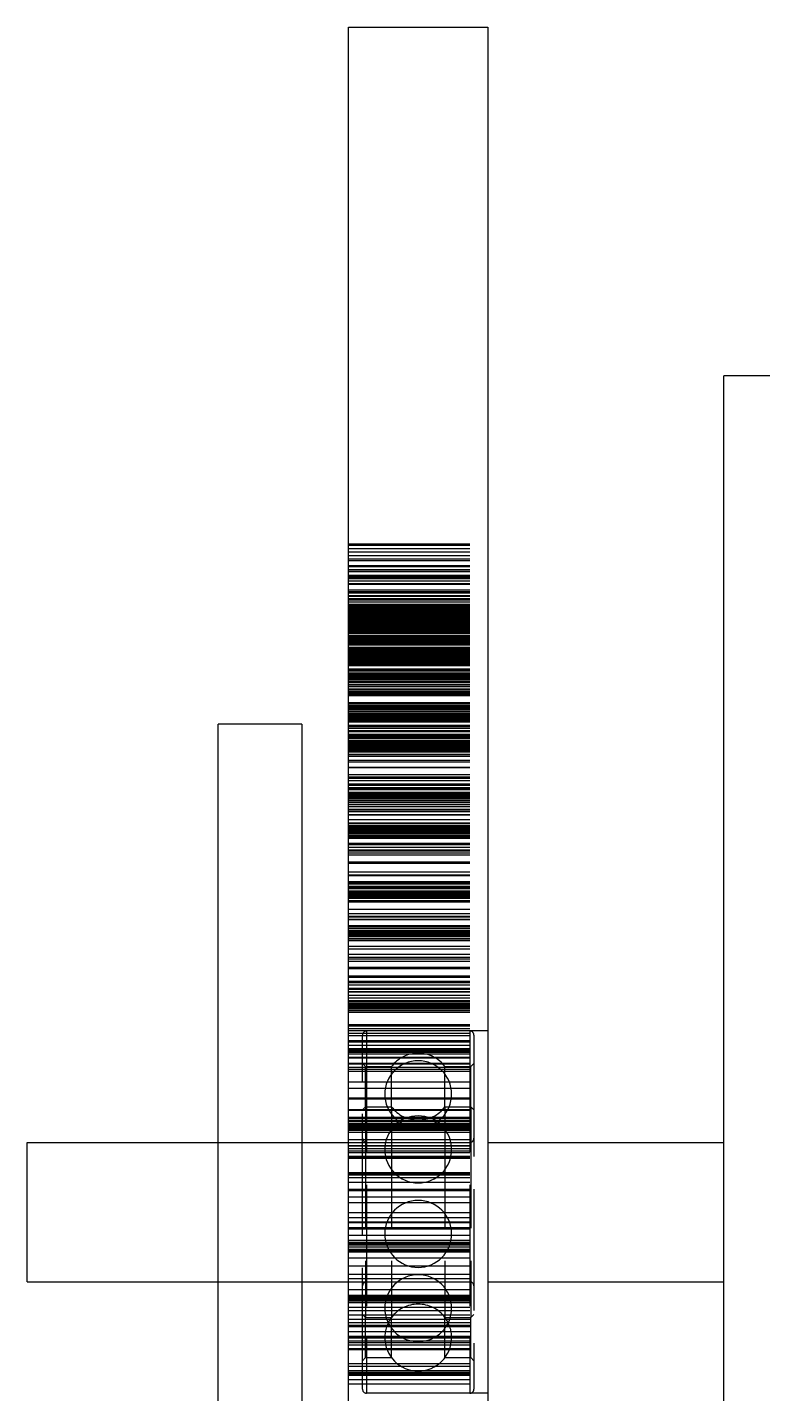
# Model space of a CAD drawing. Extents: x -3282 to 4846, y -1718 to 1845.
# Drawn here: x 4654.6 to 4707.3, y -715.9 to -617.9 of the extents above; entities that cross this region are included whole.
import ezdxf

# ---------------------------------------------------------------- set-up
doc = ezdxf.new("R2010")
doc.units = 0
doc.linetypes.add('DASHED', pattern=[11.05, 8.7, -2.35])
doc.linetypes.add('DOT', pattern=[2.2, 1.1, -1.1])
doc.layers.get('0').update_dxf_attribs({"linetype": 'CONTINUOUS'})
doc.layers.add('INVISIBLE', color=6, linetype='DOT')

msp = doc.modelspace()

# ---------------------------------------------------------------- linework, layer by layer
at = {"color": 1}
for p, q in [((4677.607727, -617.895823), (4687.607727, -617.895823)), ((4677.607727, -792.895823), (4677.607727, -617.895823)), ((4687.607727, -617.895823), (4687.607727, -967.895823)), ((4710.550059, -642.895823), (4704.550059, -642.895823)), ((4704.550059, -942.895823), (4704.550059, -642.895823)), ((4674.249041, -667.895823), (4668.249041, -667.895823)), ((4668.249041, -917.895823), (4668.249041, -667.895823)), ((4674.249041, -667.895823), (4674.249041, -901.148999)), ((4654.550059, -697.895823), (4668.249041, -697.895823)), ((4654.550059, -702.895823), (4654.550059, -697.895823)), ((4674.249041, -697.895823), (4677.607727, -697.895823)), ((4687.607727, -697.895823), (4704.550059, -697.895823)), ((4654.550059, -707.895823), (4654.550059, -702.895823)), ((4654.550059, -707.895823), (4668.249041, -707.895823)), ((4674.249041, -707.895823), (4677.607727, -707.895823)), ((4687.607727, -707.895823), (4704.550059, -707.895823))]:
    msp.add_line(p, q, dxfattribs=at)
at = {"layer": 'INVISIBLE', "linetype": 'DASHED'}
for p, q in [((4677.607727, -654.942909), (4687.607727, -654.942909)), ((4677.607727, -655.027028), (4687.607727, -655.027028)), ((4677.607727, -655.052907), (4687.607727, -655.052907)), ((4677.607727, -655.283905), (4687.607727, -655.283905)), ((4677.607727, -655.530883), (4687.607727, -655.530883)), ((4677.607727, -655.78283), (4687.607727, -655.78283)), ((4677.607727, -656.027763), (4687.607727, -656.027763)), ((4677.607727, -656.143002), (4687.607727, -656.143002)), ((4677.607727, -656.150196), (4687.607727, -656.150196)), ((4677.607727, -656.495485), (4687.607727, -656.495485)), ((4677.607727, -656.579332), (4687.607727, -656.579332)), ((4677.607727, -656.788085), (4687.607727, -656.788085)), ((4677.607727, -656.912875), (4687.607727, -656.912875)), ((4677.607727, -656.924487), (4687.607727, -656.924487)), ((4677.607727, -657.206632), (4687.607727, -657.206632)), ((4677.607727, -657.287414), (4687.607727, -657.287414)), ((4677.607727, -657.353121), (4687.607727, -657.353121)), ((4677.607727, -657.436162), (4687.607727, -657.436162)), ((4677.607727, -657.595771), (4687.607727, -657.595771)), ((4677.607727, -657.79502), (4687.607727, -657.79502)), ((4677.607727, -657.799307), (4687.607727, -657.799307)), ((4677.607727, -657.802221), (4687.607727, -657.802221)), ((4677.607727, -657.847914), (4687.607727, -657.847914)), ((4677.607727, -658.244885), (4687.607727, -658.244885)), ((4677.607727, -658.36841), (4687.607727, -658.36841)), ((4677.607727, -658.391081), (4687.607727, -658.391081)), ((4677.607727, -658.471711), (4687.607727, -658.471711)), ((4677.607727, -658.649394), (4687.607727, -658.649394)), ((4677.607727, -658.70839), (4687.607727, -658.70839)), ((4677.607727, -658.868692), (4687.607727, -658.868692)), ((4677.607727, -658.894457), (4687.607727, -658.894457)), ((4677.607727, -658.91058), (4687.607727, -658.91058)), ((4677.607727, -658.948931), (4687.607727, -658.948931)), ((4677.607727, -658.969376), (4687.607727, -658.969376)), ((4677.607727, -659.107844), (4687.607727, -659.107844)), ((4677.607727, -659.291499), (4687.607727, -659.291499)), ((4677.607727, -659.382976), (4687.607727, -659.382976)), ((4677.607727, -659.414504), (4687.607727, -659.414504)), ((4677.607727, -659.481109), (4687.607727, -659.481109)), ((4677.607727, -659.49299), (4687.607727, -659.49299)), ((4677.607727, -659.564919), (4687.607727, -659.564919)), ((4677.607727, -659.581092), (4687.607727, -659.581092)), ((4677.607727, -659.66459), (4687.607727, -659.66459)), ((4677.607727, -659.668907), (4687.607727, -659.668907)), ((4677.607727, -659.709614), (4687.607727, -659.709614)), ((4677.607727, -659.781306), (4687.607727, -659.781306)), ((4677.607727, -659.790339), (4687.607727, -659.790339)), ((4677.607727, -659.816653), (4687.607727, -659.816653)), ((4677.607727, -659.835324), (4687.607727, -659.835324)), ((4677.607727, -659.909949), (4687.607727, -659.909949)), ((4677.607727, -659.983896), (4687.607727, -659.983896)), ((4677.607727, -660.011353), (4687.607727, -660.011353)), ((4677.607727, -660.065292), (4687.607727, -660.065292)), ((4677.607727, -660.078728), (4687.607727, -660.078728)), ((4677.607727, -660.083779), (4687.607727, -660.083779)), ((4677.607727, -660.139765), (4687.607727, -660.139765)), ((4677.607727, -660.165469), (4687.607727, -660.165469)), ((4677.607727, -660.222127), (4687.607727, -660.222127)), ((4677.607727, -660.223948), (4687.607727, -660.223948)), ((4677.607727, -660.234092), (4687.607727, -660.234092)), ((4677.607727, -660.321352), (4687.607727, -660.321352)), ((4677.607727, -660.363056), (4687.607727, -660.363056)), ((4677.607727, -660.372353), (4687.607727, -660.372353)), ((4677.607727, -660.379817), (4687.607727, -660.379817)), ((4677.607727, -660.428701), (4687.607727, -660.428701)), ((4677.607727, -660.464239), (4687.607727, -660.464239)), ((4677.607727, -660.464846), (4687.607727, -660.464846)), ((4677.607727, -660.467738), (4687.607727, -660.467738)), ((4677.607727, -660.493378), (4687.607727, -660.493378)), ((4677.607727, -660.495229), (4687.607727, -660.495229)), ((4677.607727, -660.576982), (4687.607727, -660.576982)), ((4677.607727, -660.597769), (4687.607727, -660.597769)), ((4677.607727, -660.599085), (4687.607727, -660.599085)), ((4677.607727, -660.673081), (4687.607727, -660.673081)), ((4677.607727, -660.745455), (4687.607727, -660.745455)), ((4677.607727, -660.782518), (4687.607727, -660.782518)), ((4677.607727, -660.791922), (4687.607727, -660.791922)), ((4677.607727, -660.81579), (4687.607727, -660.81579)), ((4677.607727, -660.8176), (4687.607727, -660.8176)), ((4677.607727, -660.826091), (4687.607727, -660.826091)), ((4677.607727, -660.88384), (4687.607727, -660.88384)), ((4677.607727, -660.902563), (4687.607727, -660.902563)), ((4677.607727, -660.914539), (4687.607727, -660.914539)), ((4677.607727, -660.925281), (4687.607727, -660.925281)), ((4677.607727, -660.935929), (4687.607727, -660.935929)), ((4677.607727, -660.962808), (4687.607727, -660.962808)), ((4677.607727, -661.058656), (4687.607727, -661.058656)), ((4677.607727, -661.083869), (4687.607727, -661.083869)), ((4677.607727, -661.087918), (4687.607727, -661.087918)), ((4677.607727, -661.092244), (4687.607727, -661.092244)), ((4677.607727, -661.131041), (4687.607727, -661.131041)), ((4677.607727, -661.171564), (4687.607727, -661.171564)), ((4677.607727, -661.203358), (4687.607727, -661.203358)), ((4677.607727, -661.239771), (4687.607727, -661.239771)), ((4677.607727, -661.282443), (4687.607727, -661.282443)), ((4677.607727, -661.297874), (4687.607727, -661.297874)), ((4677.607727, -661.317136), (4687.607727, -661.317136)), ((4677.607727, -661.352445), (4687.607727, -661.352445)), ((4677.607727, -661.365569), (4687.607727, -661.365569)), ((4677.607727, -661.497071), (4687.607727, -661.497071)), ((4677.607727, -661.506615), (4687.607727, -661.506615)), ((4677.607727, -661.514443), (4687.607727, -661.514443)), ((4677.607727, -661.515442), (4687.607727, -661.515442)), ((4677.607727, -661.588874), (4687.607727, -661.588874)), ((4677.607727, -661.645993), (4687.607727, -661.645993)), ((4677.607727, -661.648279), (4687.607727, -661.648279)), ((4677.607727, -661.650524), (4687.607727, -661.650524)), ((4677.607727, -661.674612), (4687.607727, -661.674612)), ((4677.607727, -661.724286), (4687.607727, -661.724286)), ((4677.607727, -661.752029), (4687.607727, -661.752029)), ((4677.607727, -661.823213), (4687.607727, -661.823213)), ((4677.607727, -661.831936), (4687.607727, -661.831936)), ((4677.607727, -661.855595), (4687.607727, -661.855595)), ((4677.607727, -661.887468), (4687.607727, -661.887468)), ((4677.607727, -661.921677), (4687.607727, -661.921677)), ((4677.607727, -661.951), (4687.607727, -661.951)), ((4677.607727, -661.980421), (4687.607727, -661.980421)), ((4677.607727, -661.989443), (4687.607727, -661.989443)), ((4677.607727, -662.00147), (4687.607727, -662.00147)), ((4677.607727, -662.027272), (4687.607727, -662.027272)), ((4677.607727, -662.110746), (4687.607727, -662.110746)), ((4677.607727, -662.169434), (4687.607727, -662.169434)), ((4677.607727, -662.191861), (4687.607727, -662.191861)), ((4677.607727, -662.358863), (4687.607727, -662.358863)), ((4677.607727, -662.372748), (4687.607727, -662.372748)), ((4677.607727, -662.428744), (4687.607727, -662.428744)), ((4677.607727, -662.456045), (4687.607727, -662.456045)), ((4677.607727, -662.509495), (4687.607727, -662.509495)), ((4677.607727, -662.583257), (4687.607727, -662.583257)), ((4677.607727, -662.64323), (4687.607727, -662.64323)), ((4677.607727, -662.679429), (4687.607727, -662.679429)), ((4677.607727, -662.684777), (4687.607727, -662.684777)), ((4677.607727, -662.74114), (4687.607727, -662.74114)), ((4677.607727, -662.803691), (4687.607727, -662.803691)), ((4677.607727, -662.812844), (4687.607727, -662.812844)), ((4677.607727, -662.893958), (4687.607727, -662.893958)), ((4677.607727, -662.933619), (4687.607727, -662.933619)), ((4677.607727, -662.952656), (4687.607727, -662.952656)), ((4677.607727, -662.974315), (4687.607727, -662.974315)), ((4677.607727, -663.035392), (4687.607727, -663.035392)), ((4677.607727, -663.087271), (4687.607727, -663.087271)), ((4677.607727, -663.107718), (4687.607727, -663.107718)), ((4677.607727, -663.124991), (4687.607727, -663.124991)), ((4677.607727, -663.166096), (4687.607727, -663.166096)), ((4677.607727, -663.212242), (4687.607727, -663.212242)), ((4677.607727, -663.246731), (4687.607727, -663.246731)), ((4677.607727, -663.256739), (4687.607727, -663.256739)), ((4677.607727, -663.258064), (4687.607727, -663.258064)), ((4677.607727, -663.342509), (4687.607727, -663.342509)), ((4677.607727, -663.390751), (4687.607727, -663.390751)), ((4677.607727, -663.481559), (4687.607727, -663.481559)), ((4677.607727, -663.509603), (4687.607727, -663.509603)), ((4677.607727, -663.589696), (4687.607727, -663.589696)), ((4677.607727, -663.676285), (4687.607727, -663.676285)), ((4677.607727, -663.914125), (4687.607727, -663.914125)), ((4677.607727, -663.918579), (4687.607727, -663.918579)), ((4677.607727, -663.98123), (4687.607727, -663.98123)), ((4677.607727, -664.038888), (4687.607727, -664.038888)), ((4677.607727, -664.052746), (4687.607727, -664.052746)), ((4677.607727, -664.064255), (4687.607727, -664.064255)), ((4677.607727, -664.213814), (4687.607727, -664.213814)), ((4677.607727, -664.221166), (4687.607727, -664.221166)), ((4677.607727, -664.270878), (4687.607727, -664.270878)), ((4677.607727, -664.318927), (4687.607727, -664.318927)), ((4677.607727, -664.402425), (4687.607727, -664.402425)), ((4677.607727, -664.462431), (4687.607727, -664.462431)), ((4677.607727, -664.470272), (4687.607727, -664.470272)), ((4677.607727, -664.497703), (4687.607727, -664.497703)), ((4677.607727, -664.507079), (4687.607727, -664.507079)), ((4677.607727, -664.557961), (4687.607727, -664.557961)), ((4677.607727, -664.575384), (4687.607727, -664.575384)), ((4677.607727, -664.579519), (4687.607727, -664.579519)), ((4677.607727, -664.588045), (4687.607727, -664.588045)), ((4677.607727, -664.597633), (4687.607727, -664.597633)), ((4677.607727, -664.661708), (4687.607727, -664.661708)), ((4677.607727, -664.783726), (4687.607727, -664.783726)), ((4677.607727, -664.808861), (4687.607727, -664.808861)), ((4677.607727, -664.876609), (4687.607727, -664.876609)), ((4677.607727, -664.88158), (4687.607727, -664.88158)), ((4677.607727, -665.031223), (4687.607727, -665.031223)), ((4677.607727, -665.057331), (4687.607727, -665.057331)), ((4677.607727, -665.193525), (4687.607727, -665.193525)), ((4677.607727, -665.351592), (4687.607727, -665.351592)), ((4677.607727, -665.397411), (4687.607727, -665.397411)), ((4677.607727, -665.400624), (4687.607727, -665.400624)), ((4677.607727, -665.525613), (4687.607727, -665.525613)), ((4677.607727, -665.609955), (4687.607727, -665.609955)), ((4677.607727, -665.648093), (4687.607727, -665.648093)), ((4677.607727, -665.737826), (4687.607727, -665.737826)), ((4677.607727, -665.844148), (4687.607727, -665.844148)), ((4677.607727, -666.339405), (4687.607727, -666.339405)), ((4677.607727, -666.355789), (4687.607727, -666.355789)), ((4677.607727, -666.383416), (4687.607727, -666.383416)), ((4677.607727, -666.492714), (4687.607727, -666.492714)), ((4677.607727, -666.588551), (4687.607727, -666.588551)), ((4677.607727, -666.642199), (4687.607727, -666.642199)), ((4677.607727, -666.672262), (4687.607727, -666.672262)), ((4677.607727, -666.718773), (4687.607727, -666.718773)), ((4677.607727, -666.788515), (4687.607727, -666.788515)), ((4677.607727, -666.811525), (4687.607727, -666.811525)), ((4677.607727, -666.851487), (4687.607727, -666.851487)), ((4677.607727, -666.989536), (4687.607727, -666.989536)), ((4677.607727, -666.996544), (4687.607727, -666.996544)), ((4677.607727, -667.005154), (4687.607727, -667.005154)), ((4677.607727, -667.118549), (4687.607727, -667.118549)), ((4677.607727, -667.213791), (4687.607727, -667.213791)), ((4677.607727, -667.281287), (4687.607727, -667.281287)), ((4677.607727, -667.312809), (4687.607727, -667.312809)), ((4677.607727, -667.410528), (4687.607727, -667.410528)), ((4677.607727, -667.419805), (4687.607727, -667.419805)), ((4677.607727, -667.499149), (4687.607727, -667.499149)), ((4677.607727, -667.594928), (4687.607727, -667.594928)), ((4677.607727, -667.627053), (4687.607727, -667.627053)), ((4677.607727, -667.635775), (4687.607727, -667.635775)), ((4677.607727, -667.652774), (4687.607727, -667.652774)), ((4677.607727, -667.725695), (4687.607727, -667.725695)), ((4677.607727, -667.952719), (4687.607727, -667.952719)), ((4677.607727, -667.971426), (4687.607727, -667.971426)), ((4677.607727, -668.016494), (4687.607727, -668.016494)), ((4677.607727, -668.058049), (4687.607727, -668.058049)), ((4677.607727, -668.171506), (4687.607727, -668.171506)), ((4677.607727, -668.338506), (4687.607727, -668.338506)), ((4677.607727, -668.406521), (4687.607727, -668.406521)), ((4677.607727, -668.601806), (4687.607727, -668.601806)), ((4677.607727, -668.704402), (4687.607727, -668.704402)), ((4677.607727, -668.795196), (4687.607727, -668.795196)), ((4677.607727, -668.845614), (4687.607727, -668.845614)), ((4677.607727, -668.892169), (4687.607727, -668.892169)), ((4677.607727, -669.034348), (4687.607727, -669.034348)), ((4677.607727, -669.040356), (4687.607727, -669.040356)), ((4677.607727, -669.120492), (4687.607727, -669.120492)), ((4677.607727, -669.132706), (4687.607727, -669.132706)), ((4677.607727, -669.189321), (4687.607727, -669.189321)), ((4677.607727, -669.19988), (4687.607727, -669.19988)), ((4677.607727, -669.220008), (4687.607727, -669.220008)), ((4677.607727, -669.239016), (4687.607727, -669.239016)), ((4677.607727, -669.261265), (4687.607727, -669.261265)), ((4677.607727, -669.318933), (4687.607727, -669.318933)), ((4677.607727, -669.336573), (4687.607727, -669.336573)), ((4677.607727, -669.343709), (4687.607727, -669.343709)), ((4677.607727, -669.39512), (4687.607727, -669.39512)), ((4677.607727, -669.405557), (4687.607727, -669.405557)), ((4677.607727, -669.489201), (4687.607727, -669.489201)), ((4677.607727, -669.508848), (4687.607727, -669.508848)), ((4677.607727, -669.530275), (4687.607727, -669.530275)), ((4677.607727, -669.592628), (4687.607727, -669.592628)), ((4677.607727, -669.633451), (4687.607727, -669.633451)), ((4677.607727, -669.724898), (4687.607727, -669.724898)), ((4677.607727, -669.790454), (4687.607727, -669.790454)), ((4677.607727, -669.865388), (4687.607727, -669.865388)), ((4677.607727, -670.048875), (4687.607727, -670.048875)), ((4677.607727, -670.070004), (4687.607727, -670.070004)), ((4677.607727, -670.184575), (4687.607727, -670.184575)), ((4677.607727, -670.469802), (4687.607727, -670.469802)), ((4677.607727, -670.580216), (4687.607727, -670.580216)), ((4677.607727, -670.966567), (4687.607727, -670.966567)), ((4677.607727, -671.005195), (4687.607727, -671.005195)), ((4677.607727, -671.497037), (4687.607727, -671.497037)), ((4677.607727, -671.666964), (4687.607727, -671.666964)), ((4677.607727, -671.771448), (4687.607727, -671.771448)), ((4677.607727, -671.938765), (4687.607727, -671.938765)), ((4677.607727, -672.165755), (4687.607727, -672.165755)), ((4677.607727, -672.276026), (4687.607727, -672.276026)), ((4677.607727, -672.44011), (4687.607727, -672.44011)), ((4677.607727, -672.509162), (4687.607727, -672.509162)), ((4677.607727, -672.572004), (4687.607727, -672.572004)), ((4677.607727, -672.758369), (4687.607727, -672.758369)), ((4677.607727, -672.766058), (4687.607727, -672.766058)), ((4677.607727, -672.78614), (4687.607727, -672.78614)), ((4677.607727, -672.856504), (4687.607727, -672.856504)), ((4677.607727, -672.867118), (4687.607727, -672.867118)), ((4677.607727, -672.907364), (4687.607727, -672.907364)), ((4677.607727, -672.951666), (4687.607727, -672.951666)), ((4677.607727, -673.011383), (4687.607727, -673.011383)), ((4677.607727, -673.078909), (4687.607727, -673.078909)), ((4677.607727, -673.125203), (4687.607727, -673.125203)), ((4677.607727, -673.133344), (4687.607727, -673.133344)), ((4677.607727, -673.198404), (4687.607727, -673.198404)), ((4677.607727, -673.202793), (4687.607727, -673.202793)), ((4677.607727, -673.203865), (4687.607727, -673.203865)), ((4677.607727, -673.313962), (4687.607727, -673.313962)), ((4677.607727, -673.336174), (4687.607727, -673.336174)), ((4677.607727, -673.398797), (4687.607727, -673.398797)), ((4677.607727, -673.516781), (4687.607727, -673.516781)), ((4677.607727, -673.643258), (4687.607727, -673.643258)), ((4677.607727, -673.793901), (4687.607727, -673.793901)), ((4677.607727, -673.991298), (4687.607727, -673.991298)), ((4677.607727, -674.033907), (4687.607727, -674.033907)), ((4677.607727, -674.155461), (4687.607727, -674.155461)), ((4677.607727, -674.373813), (4687.607727, -674.373813)), ((4677.607727, -674.382614), (4687.607727, -674.382614)), ((4677.607727, -674.735639), (4687.607727, -674.735639)), ((4677.607727, -674.961299), (4687.607727, -674.961299)), ((4677.607727, -674.968455), (4687.607727, -674.968455)), ((4677.607727, -675.02614), (4687.607727, -675.02614)), ((4677.607727, -675.162173), (4687.607727, -675.162173)), ((4677.607727, -675.167791), (4687.607727, -675.167791)), ((4677.607727, -675.198156), (4687.607727, -675.198156)), ((4677.607727, -675.214353), (4687.607727, -675.214353)), ((4677.607727, -675.231574), (4687.607727, -675.231574)), ((4677.607727, -675.334792), (4687.607727, -675.334792)), ((4677.607727, -675.339192), (4687.607727, -675.339192)), ((4677.607727, -675.398201), (4687.607727, -675.398201)), ((4677.607727, -675.449354), (4687.607727, -675.449354)), ((4677.607727, -675.486566), (4687.607727, -675.486566)), ((4677.607727, -675.560328), (4687.607727, -675.560328)), ((4677.607727, -675.565762), (4687.607727, -675.565762)), ((4677.607727, -675.581748), (4687.607727, -675.581748)), ((4677.607727, -675.61309), (4687.607727, -675.61309)), ((4677.607727, -675.630359), (4687.607727, -675.630359)), ((4677.607727, -675.693141), (4687.607727, -675.693141)), ((4677.607727, -675.709925), (4687.607727, -675.709925)), ((4677.607727, -675.726481), (4687.607727, -675.726481)), ((4677.607727, -675.759185), (4687.607727, -675.759185)), ((4677.607727, -675.866494), (4687.607727, -675.866494)), ((4677.607727, -675.980839), (4687.607727, -675.980839)), ((4677.607727, -676.056874), (4687.607727, -676.056874)), ((4677.607727, -676.435298), (4687.607727, -676.435298)), ((4677.607727, -676.514101), (4687.607727, -676.514101)), ((4677.607727, -676.706338), (4687.607727, -676.706338)), ((4677.607727, -676.910099), (4687.607727, -676.910099)), ((4677.607727, -676.978895), (4687.607727, -676.978895)), ((4677.607727, -677.108103), (4687.607727, -677.108103)), ((4677.607727, -677.271441), (4687.607727, -677.271441)), ((4677.607727, -677.759954), (4687.607727, -677.759954)), ((4677.607727, -677.818936), (4687.607727, -677.818936)), ((4677.607727, -677.849699), (4687.607727, -677.849699)), ((4677.607727, -678.482459), (4687.607727, -678.482459)), ((4677.607727, -678.704838), (4687.607727, -678.704838)), ((4677.607727, -678.756396), (4687.607727, -678.756396)), ((4677.607727, -679.166768), (4687.607727, -679.166768)), ((4677.607727, -679.272608), (4687.607727, -679.272608)), ((4677.607727, -679.335157), (4687.607727, -679.335157)), ((4677.607727, -679.506244), (4687.607727, -679.506244)), ((4677.607727, -679.569083), (4687.607727, -679.569083)), ((4677.607727, -679.627594), (4687.607727, -679.627594)), ((4677.607727, -679.680703), (4687.607727, -679.680703)), ((4677.607727, -679.837345), (4687.607727, -679.837345)), ((4677.607727, -679.843778), (4687.607727, -679.843778)), ((4677.607727, -679.928084), (4687.607727, -679.928084)), ((4677.607727, -679.998244), (4687.607727, -679.998244)), ((4677.607727, -680.03547), (4687.607727, -680.03547)), ((4677.607727, -680.047571), (4687.607727, -680.047571)), ((4677.607727, -680.140996), (4687.607727, -680.140996)), ((4677.607727, -680.147646), (4687.607727, -680.147646)), ((4677.607727, -680.204165), (4687.607727, -680.204165)), ((4677.607727, -680.252351), (4687.607727, -680.252351)), ((4677.607727, -680.293741), (4687.607727, -680.293741)), ((4677.607727, -680.311473), (4687.607727, -680.311473)), ((4677.607727, -680.328925), (4687.607727, -680.328925)), ((4677.607727, -680.36106), (4687.607727, -680.36106)), ((4677.607727, -680.548499), (4687.607727, -680.548499)), ((4677.607727, -680.636179), (4687.607727, -680.636179)), ((4677.607727, -681.161953), (4687.607727, -681.161953)), ((4677.607727, -681.477905), (4687.607727, -681.477905)), ((4677.607727, -681.656437), (4687.607727, -681.656437)), ((4677.607727, -681.666021), (4687.607727, -681.666021)), ((4677.607727, -681.701403), (4687.607727, -681.701403)), ((4677.607727, -681.882206), (4687.607727, -681.882206)), ((4677.607727, -681.907808), (4687.607727, -681.907808)), ((4677.607727, -682.339681), (4687.607727, -682.339681)), ((4677.607727, -682.366982), (4687.607727, -682.366982)), ((4677.607727, -682.399246), (4687.607727, -682.399246)), ((4677.607727, -682.530508), (4687.607727, -682.530508)), ((4677.607727, -682.661897), (4687.607727, -682.661897)), ((4677.607727, -682.668513), (4687.607727, -682.668513)), ((4677.607727, -682.741245), (4687.607727, -682.741245)), ((4677.607727, -682.761219), (4687.607727, -682.761219)), ((4677.607727, -682.780039), (4687.607727, -682.780039)), ((4677.607727, -682.839785), (4687.607727, -682.839785)), ((4677.607727, -682.842386), (4687.607727, -682.842386)), ((4677.607727, -682.877688), (4687.607727, -682.877688)), ((4677.607727, -682.882434), (4687.607727, -682.882434)), ((4677.607727, -682.908929), (4687.607727, -682.908929)), ((4677.607727, -682.932031), (4687.607727, -682.932031)), ((4677.607727, -682.978775), (4687.607727, -682.978775)), ((4677.607727, -682.982269), (4687.607727, -682.982269)), ((4677.607727, -683.01301), (4687.607727, -683.01301)), ((4677.607727, -683.066322), (4687.607727, -683.066322)), ((4677.607727, -683.077728), (4687.607727, -683.077728)), ((4677.607727, -683.111744), (4687.607727, -683.111744)), ((4677.607727, -683.272605), (4687.607727, -683.272605)), ((4677.607727, -683.287032), (4687.607727, -683.287032)), ((4677.607727, -683.412375), (4687.607727, -683.412375)), ((4677.607727, -683.810543), (4687.607727, -683.810543)), ((4677.607727, -684.005547), (4687.607727, -684.005547)), ((4677.607727, -684.385827), (4687.607727, -684.385827)), ((4677.607727, -684.596456), (4687.607727, -684.596456)), ((4677.607727, -684.716164), (4687.607727, -684.716164)), ((4677.607727, -684.896314), (4687.607727, -684.896314)), ((4677.607727, -685.32701), (4687.607727, -685.32701)), ((4677.607727, -685.357402), (4687.607727, -685.357402)), ((4677.607727, -685.406432), (4687.607727, -685.406432)), ((4677.607727, -685.952781), (4687.607727, -685.952781)), ((4677.607727, -686.038474), (4687.607727, -686.038474)), ((4677.607727, -686.324231), (4687.607727, -686.324231)), ((4677.607727, -686.432965), (4687.607727, -686.432965)), ((4677.607727, -686.588528), (4687.607727, -686.588528)), ((4677.607727, -686.836431), (4687.607727, -686.836431)), ((4677.607727, -686.895048), (4687.607727, -686.895048)), ((4677.607727, -687.070764), (4687.607727, -687.070764)), ((4677.607727, -687.090379), (4687.607727, -687.090379)), ((4677.607727, -687.340721), (4687.607727, -687.340721)), ((4677.607727, -687.534272), (4687.607727, -687.534272)), ((4677.607727, -687.717545), (4687.607727, -687.717545)), ((4677.607727, -687.76296), (4687.607727, -687.76296)), ((4677.607727, -687.804015), (4687.607727, -687.804015)), ((4677.607727, -687.924087), (4687.607727, -687.924087)), ((4677.607727, -687.928982), (4687.607727, -687.928982)), ((4677.607727, -687.992852), (4687.607727, -687.992852)), ((4677.607727, -688.045557), (4687.607727, -688.045557)), ((4677.607727, -688.082338), (4687.607727, -688.082338)), ((4677.607727, -688.151285), (4687.607727, -688.151285)), ((4677.607727, -688.156152), (4687.607727, -688.156152)), ((4677.607727, -688.197272), (4687.607727, -688.197272)), ((4677.607727, -688.261338), (4687.607727, -688.261338)), ((4677.607727, -688.273817), (4687.607727, -688.273817)), ((4677.607727, -688.308201), (4687.607727, -688.308201)), ((4677.607727, -688.430426), (4687.607727, -688.430426)), ((4677.607727, -688.540889), (4687.607727, -688.540889)), ((4677.607727, -689.4477), (4687.607727, -689.4477)), ((4677.607727, -689.539206), (4687.607727, -689.539206)), ((4677.607727, -689.721509), (4687.607727, -689.721509)), ((4678.907727, -689.895823), (4677.607727, -689.895823)), ((4677.607727, -690.059138), (4687.607727, -690.059138)), ((4686.307727, -689.895823), (4678.907727, -689.895823)), ((4678.907727, -689.895823), (4678.907727, -715.895823)), ((4686.307727, -689.895823), (4686.307727, -715.895823)), ((4687.607727, -689.895823), (4686.307727, -689.895823)), ((4677.607727, -690.214292), (4687.607727, -690.214292)), ((4677.607727, -690.577754), (4687.607727, -690.577754)), ((4677.607727, -690.686759), (4687.607727, -690.686759)), ((4677.607727, -690.925732), (4687.607727, -690.925732)), ((4678.607727, -715.595823), (4678.607727, -690.195823)), ((4686.607727, -690.195823), (4686.607727, -715.595823)), ((4677.607727, -691.152023), (4687.607727, -691.152023)), ((4677.607727, -691.194916), (4687.607727, -691.194916)), ((4677.607727, -691.201168), (4687.607727, -691.201168)), ((4677.607727, -691.20426), (4687.607727, -691.20426)), ((4677.607727, -691.20766), (4687.607727, -691.20766)), ((4677.607727, -691.215439), (4687.607727, -691.215439)), ((4677.607727, -691.221323), (4687.607727, -691.221323)), ((4677.607727, -691.232063), (4687.607727, -691.232063)), ((4677.607727, -691.242027), (4687.607727, -691.242027)), ((4677.607727, -691.25001), (4687.607727, -691.25001)), ((4677.607727, -691.267692), (4687.607727, -691.267692)), ((4677.607727, -691.269094), (4687.607727, -691.269094)), ((4677.607727, -691.281904), (4687.607727, -691.281904)), ((4677.607727, -691.301072), (4687.607727, -691.301072)), ((4677.607727, -691.306147), (4687.607727, -691.306147)), ((4677.607727, -691.311678), (4687.607727, -691.311678)), ((4677.607727, -691.320477), (4687.607727, -691.320477)), ((4677.607727, -691.328963), (4687.607727, -691.328963)), ((4677.607727, -691.421999), (4687.607727, -691.421999)), ((4677.607727, -691.543858), (4687.607727, -691.543858)), ((4677.607727, -691.7904), (4687.607727, -691.7904)), ((4677.607727, -691.837272), (4687.607727, -691.837272)), ((4677.607727, -692.217069), (4687.607727, -692.217069)), ((4677.607727, -692.222653), (4687.607727, -692.222653)), ((4677.607727, -692.268621), (4687.607727, -692.268621)), ((4677.607727, -692.48817), (4687.607727, -692.48817)), ((4677.607727, -692.6405), (4687.607727, -692.6405)), ((4677.607727, -692.793904), (4687.607727, -692.793904)), ((4678.607727, -692.230823), (4678.832727, -692.455823)), ((4678.832727, -692.455823), (4680.687727, -692.455823)), ((4678.832727, -695.335823), (4678.832727, -692.455823)), ((4680.687727, -695.335823), (4680.687727, -692.455823)), ((4684.527727, -692.455823), (4686.382727, -692.455823)), ((4684.527727, -695.335823), (4684.527727, -692.455823)), ((4686.382727, -692.455823), (4686.607727, -692.230823)), ((4686.382727, -695.335823), (4686.382727, -692.455823)), ((4677.607727, -693.539258), (4687.607727, -693.539258)), ((4677.607727, -693.99888), (4687.607727, -693.99888)), ((4677.607727, -694.70775), (4687.607727, -694.70775)), ((4677.607727, -694.774979), (4687.607727, -694.774979)), ((4677.607727, -695.523022), (4687.607727, -695.523022)), ((4677.607727, -695.588845), (4687.607727, -695.588845)), ((4678.607727, -695.560823), (4678.832727, -695.335823)), ((4678.832727, -695.335823), (4680.687727, -695.335823)), ((4678.832727, -695.335823), (4678.832727, -710.455823)), ((4680.687727, -695.335823), (4680.687727, -710.455823)), ((4684.527727, -695.335823), (4686.382727, -695.335823)), ((4684.527727, -695.335823), (4684.527727, -710.455823)), ((4686.382727, -695.335823), (4686.607727, -695.560823)), ((4686.382727, -695.335823), (4686.382727, -710.455823)), ((4677.607727, -696.076763), (4687.607727, -696.076763)), ((4677.607727, -696.16958), (4687.607727, -696.16958)), ((4677.607727, -696.332382), (4687.607727, -696.332382)), ((4677.607727, -696.404762), (4687.607727, -696.404762)), ((4677.607727, -696.529372), (4687.607727, -696.529372)), ((4677.607727, -696.559704), (4687.607727, -696.559704)), ((4677.607727, -696.586911), (4687.607727, -696.586911)), ((4677.607727, -696.613739), (4687.607727, -696.613739)), ((4677.607727, -696.665166), (4687.607727, -696.665166)), ((4677.607727, -696.66831), (4687.607727, -696.66831)), ((4677.607727, -696.708951), (4687.607727, -696.708951)), ((4677.607727, -696.741897), (4687.607727, -696.741897)), ((4677.607727, -696.764525), (4687.607727, -696.764525)), ((4677.607727, -696.805981), (4687.607727, -696.805981)), ((4677.607727, -696.808853), (4687.607727, -696.808853)), ((4677.607727, -696.832776), (4687.607727, -696.832776)), ((4677.607727, -696.868533), (4687.607727, -696.868533)), ((4677.607727, -696.875212), (4687.607727, -696.875212)), ((4677.607727, -696.892891), (4687.607727, -696.892891)), ((4677.607727, -696.94456), (4687.607727, -696.94456)), ((4668.249041, -697.895823), (4674.249041, -697.895823)), ((4677.607727, -697.021243), (4687.607727, -697.021243)), ((4677.607727, -697.155307), (4687.607727, -697.155307)), ((4677.607727, -697.690671), (4687.607727, -697.690671)), ((4677.607727, -697.895823), (4687.607727, -697.895823)), ((4677.607727, -697.903417), (4687.607727, -697.903417)), ((4677.607727, -698.120594), (4687.607727, -698.120594)), ((4677.607727, -698.136592), (4687.607727, -698.136592)), ((4677.607727, -698.336107), (4687.607727, -698.336107)), ((4677.607727, -698.502811), (4687.607727, -698.502811)), ((4677.607727, -698.629085), (4687.607727, -698.629085)), ((4677.607727, -698.874386), (4687.607727, -698.874386)), ((4677.607727, -698.989014), (4687.607727, -698.989014)), ((4677.607727, -699.031969), (4687.607727, -699.031969)), ((4677.607727, -700.05191), (4687.607727, -700.05191)), ((4677.607727, -700.058383), (4687.607727, -700.058383)), ((4677.607727, -700.064063), (4687.607727, -700.064063)), ((4677.607727, -700.072854), (4687.607727, -700.072854)), ((4677.607727, -700.076967), (4687.607727, -700.076967)), ((4677.607727, -700.084452), (4687.607727, -700.084452)), ((4677.607727, -700.096201), (4687.607727, -700.096201)), ((4677.607727, -700.111837), (4687.607727, -700.111837)), ((4677.607727, -700.113092), (4687.607727, -700.113092)), ((4677.607727, -700.14611), (4687.607727, -700.14611)), ((4677.607727, -700.15828), (4687.607727, -700.15828)), ((4677.607727, -700.172203), (4687.607727, -700.172203)), ((4677.607727, -700.221851), (4687.607727, -700.221851)), ((4677.607727, -700.232705), (4687.607727, -700.232705)), ((4677.607727, -700.410859), (4687.607727, -700.410859)), ((4677.607727, -700.747607), (4687.607727, -700.747607)), ((4677.607727, -701.24417), (4687.607727, -701.24417)), ((4677.607727, -701.352974), (4687.607727, -701.352974)), ((4677.607727, -701.790873), (4687.607727, -701.790873)), ((4677.607727, -702.204061), (4687.607727, -702.204061)), ((4677.607727, -702.920919), (4687.607727, -702.920919)), ((4677.607727, -703.271195), (4687.607727, -703.271195)), ((4677.607727, -703.583845), (4687.607727, -703.583845)), ((4677.607727, -703.637416), (4687.607727, -703.637416)), ((4677.607727, -704.000773), (4687.607727, -704.000773)), ((4677.607727, -704.090294), (4687.607727, -704.090294)), ((4677.607727, -704.5441), (4687.607727, -704.5441)), ((4677.607727, -704.547477), (4687.607727, -704.547477)), ((4677.607727, -704.912523), (4687.607727, -704.912523)), ((4677.607727, -704.915831), (4687.607727, -704.915831)), ((4677.607727, -705.044039), (4687.607727, -705.044039)), ((4677.607727, -705.117605), (4687.607727, -705.117605)), ((4677.607727, -705.229258), (4687.607727, -705.229258)), ((4677.607727, -705.242842), (4687.607727, -705.242842)), ((4677.607727, -705.380787), (4687.607727, -705.380787)), ((4677.607727, -705.558941), (4687.607727, -705.558941)), ((4677.607727, -705.566335), (4687.607727, -705.566335)), ((4677.607727, -705.619443), (4687.607727, -705.619443)), ((4677.607727, -705.633367), (4687.607727, -705.633367)), ((4677.607727, -705.645536), (4687.607727, -705.645536)), ((4677.607727, -705.650266), (4687.607727, -705.650266)), ((4677.607727, -705.678554), (4687.607727, -705.678554)), ((4677.607727, -705.67981), (4687.607727, -705.67981)), ((4677.607727, -705.695445), (4687.607727, -705.695445)), ((4677.607727, -705.707193), (4687.607727, -705.707193)), ((4677.607727, -705.71468), (4687.607727, -705.71468)), ((4677.607727, -705.718792), (4687.607727, -705.718792)), ((4677.607727, -705.726832), (4687.607727, -705.726832)), ((4677.607727, -705.733264), (4687.607727, -705.733264)), ((4677.607727, -705.73915), (4687.607727, -705.73915)), ((4677.607727, -706.166911), (4687.607727, -706.166911)), ((4677.607727, -706.759677), (4687.607727, -706.759677)), ((4677.607727, -707.355942), (4687.607727, -707.355942)), ((4677.607727, -707.655054), (4687.607727, -707.655054)), ((4668.249041, -707.895823), (4674.249041, -707.895823)), ((4677.607727, -707.895823), (4687.607727, -707.895823)), ((4677.607727, -708.444185), (4687.607727, -708.444185)), ((4677.607727, -708.847087), (4687.607727, -708.847087)), ((4677.607727, -708.898755), (4687.607727, -708.898755)), ((4677.607727, -708.916435), (4687.607727, -708.916435)), ((4677.607727, -708.923113), (4687.607727, -708.923113)), ((4677.607727, -708.958871), (4687.607727, -708.958871)), ((4677.607727, -708.982794), (4687.607727, -708.982794)), ((4677.607727, -708.985666), (4687.607727, -708.985666)), ((4677.607727, -709.027121), (4687.607727, -709.027121)), ((4677.607727, -709.049748), (4687.607727, -709.049748)), ((4677.607727, -709.082696), (4687.607727, -709.082696)), ((4677.607727, -709.123337), (4687.607727, -709.123337)), ((4677.607727, -709.126481), (4687.607727, -709.126481)), ((4677.607727, -709.204736), (4687.607727, -709.204736)), ((4677.607727, -709.231943), (4687.607727, -709.231943)), ((4677.607727, -709.261118), (4687.607727, -709.261118)), ((4677.607727, -709.386886), (4687.607727, -709.386886)), ((4677.607727, -709.714884), (4687.607727, -709.714884)), ((4677.607727, -709.947805), (4687.607727, -709.947805)), ((4677.607727, -710.268624), (4687.607727, -710.268624)), ((4677.607727, -710.581565), (4687.607727, -710.581565)), ((4678.607727, -710.230823), (4678.832727, -710.455823)), ((4678.832727, -710.455823), (4680.687727, -710.455823)), ((4678.832727, -713.335823), (4678.832727, -710.455823)), ((4680.687727, -713.335823), (4680.687727, -710.455823)), ((4684.527727, -710.455823), (4686.382727, -710.455823)), ((4684.527727, -713.335823), (4684.527727, -710.455823)), ((4686.382727, -710.455823), (4686.607727, -710.230823)), ((4686.382727, -713.335823), (4686.382727, -710.455823)), ((4677.607727, -710.809452), (4687.607727, -710.809452)), ((4677.607727, -711.016667), (4687.607727, -711.016667)), ((4677.607727, -711.095952), (4687.607727, -711.095952)), ((4677.607727, -711.457932), (4687.607727, -711.457932)), ((4677.607727, -711.792766), (4687.607727, -711.792766)), ((4677.607727, -711.827969), (4687.607727, -711.827969)), ((4677.607727, -711.924184), (4687.607727, -711.924184)), ((4677.607727, -712.133098), (4687.607727, -712.133098)), ((4677.607727, -712.256534), (4687.607727, -712.256534)), ((4677.607727, -712.409909), (4687.607727, -712.409909)), ((4677.607727, -712.683744), (4687.607727, -712.683744)), ((4677.607727, -712.740468), (4687.607727, -712.740468)), ((4677.607727, -712.759439), (4687.607727, -712.759439)), ((4678.607727, -713.560823), (4678.832727, -713.335823)), ((4678.832727, -713.335823), (4680.687727, -713.335823)), ((4684.527727, -713.335823), (4686.382727, -713.335823)), ((4686.382727, -713.335823), (4686.607727, -713.560823)), ((4677.607727, -713.767342), (4687.607727, -713.767342)), ((4677.607727, -713.954375), (4687.607727, -713.954375)), ((4677.607727, -714.247789), (4687.607727, -714.247789)), ((4677.607727, -714.369648), (4687.607727, -714.369648)), ((4677.607727, -714.462684), (4687.607727, -714.462684)), ((4677.607727, -714.471169), (4687.607727, -714.471169)), ((4677.607727, -714.479969), (4687.607727, -714.479969)), ((4677.607727, -714.485499), (4687.607727, -714.485499)), ((4677.607727, -714.509742), (4687.607727, -714.509742)), ((4677.607727, -714.522552), (4687.607727, -714.522552)), ((4677.607727, -714.523954), (4687.607727, -714.523954)), ((4677.607727, -714.541636), (4687.607727, -714.541636)), ((4677.607727, -714.549619), (4687.607727, -714.549619)), ((4677.607727, -714.559583), (4687.607727, -714.559583)), ((4677.607727, -714.569636), (4687.607727, -714.569636)), ((4677.607727, -714.576207), (4687.607727, -714.576207)), ((4677.607727, -714.583986), (4687.607727, -714.583986)), ((4677.607727, -714.587386), (4687.607727, -714.587386)), ((4677.607727, -714.590479), (4687.607727, -714.590479)), ((4677.607727, -714.59673), (4687.607727, -714.59673)), ((4677.607727, -714.906774), (4687.607727, -714.906774)), ((4677.607727, -715.213893), (4687.607727, -715.213893)), ((4687.607727, -715.895823), (4677.607727, -715.895823))]:
    msp.add_line(p, q, dxfattribs=at)
for centre, radius, start, end in [((4678.907727, -690.195823), 0.3, 90, 180), ((4686.307727, -690.195823), 0.3, 0, 90), ((4682.607727, -694.43859), 2.4, 0, 180), ((4682.607727, -693.895823), 2.4, 36.869898, 143.130102), ((4682.607727, -694.43859), 2.4, 180, 0), ((4682.607727, -693.895823), 2.4, 216.869898, 323.130102), ((4682.607727, -698.395823), 2.4, 0, 180), ((4678.907727, -697.595823), 0.3, 180, 270), ((4686.307727, -697.595823), 0.3, 270, 0), ((4682.607727, -698.395823), 2.4, 180, 0), ((4682.607727, -704.458657), 2.4, 0, 180), ((4682.607727, -704.458657), 2.4, 180, 0), ((4682.607727, -709.790223), 2.4, 0, 180), ((4678.907727, -708.195823), 0.3, 90, 180), ((4686.307727, -708.195823), 0.3, 0, 90), ((4682.607727, -711.895823), 2.4, 36.869898, 143.130102), ((4682.607727, -709.790223), 2.4, 180, 0), ((4682.607727, -711.895823), 2.4, 143.130102, 180), ((4682.607727, -711.895823), 2.4, 0, 36.869898), ((4682.607727, -711.895823), 2.4, 180, 0), ((4678.907727, -715.595823), 0.3, 180, 270), ((4686.307727, -715.595823), 0.3, 270, 0)]:
    msp.add_arc(centre, radius, start, end, dxfattribs=at)

doc.saveas('drawing.dxf')
